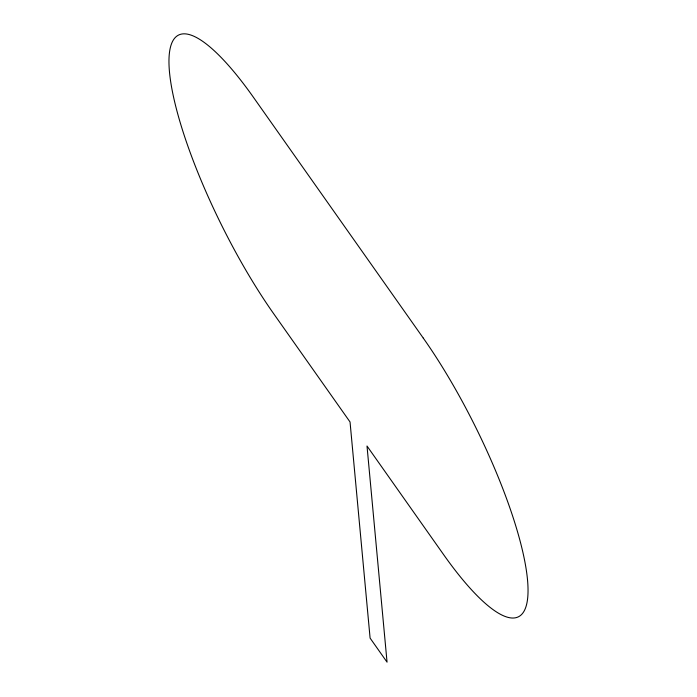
<?xml version="1.0" encoding="UTF-8"?>
<svg xmlns="http://www.w3.org/2000/svg" width="697" height="697" viewBox="0 0 697 697"><rect width="100%" height="100%" fill="white"/><g stroke="black" fill="none" stroke-linecap="round" stroke-linejoin="round"><path stroke-width="1.05" d="M423.271 338.08L253.682 97.65A190.647 46.385 63.5 0 0 169.493 72.139A190.647 46.385 63.5 0 0 273.729 313.781L350.042 421.973L370.098 638.103L387.053 662.15L367.005 446.019L443.318 554.211A190.647 46.385 63.5 0 0 527.507 579.721A190.647 46.385 63.5 0 0 423.271 338.08"/></g></svg>
